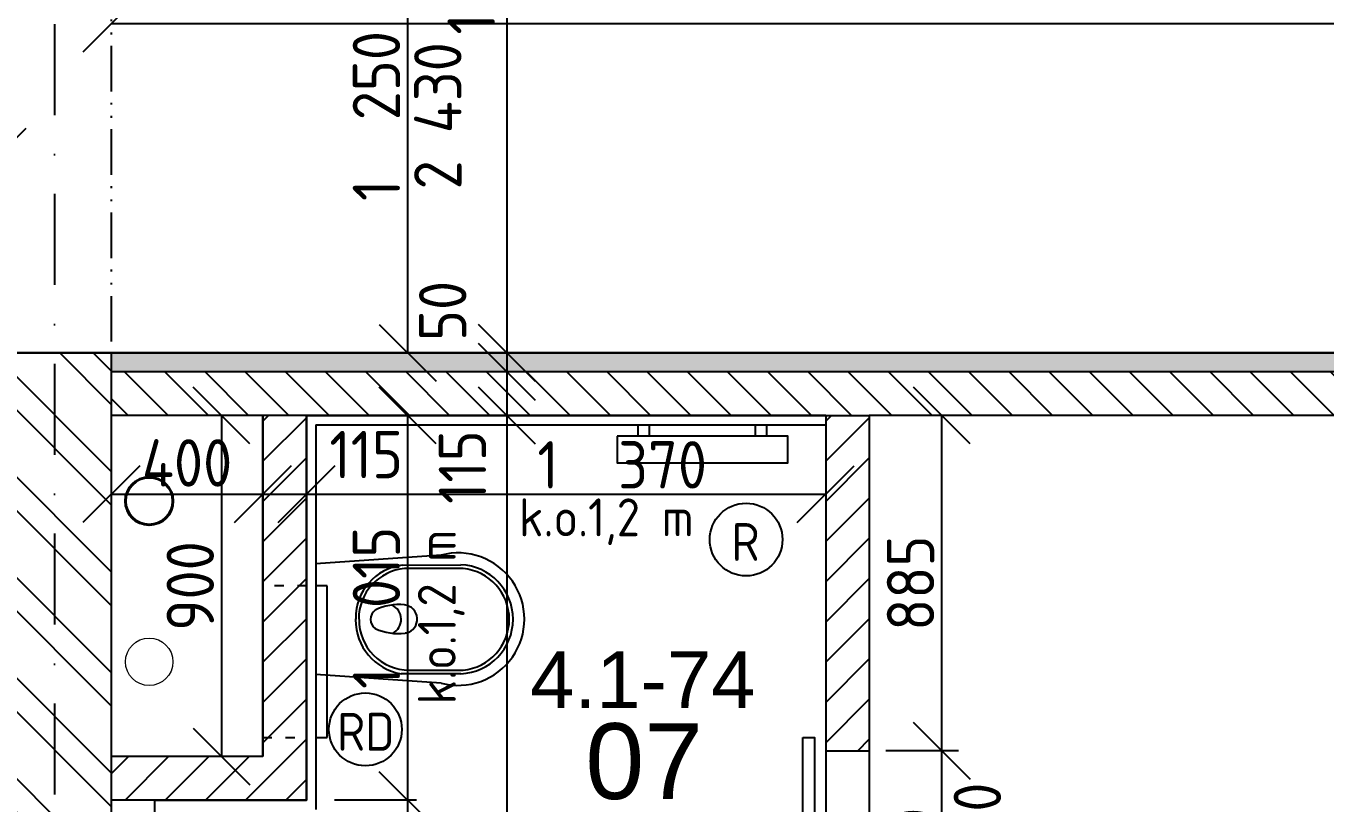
# Model space of a CAD drawing. Extents: x 4511820 to 5180432, y -1526536 to -944957.
# Drawn here: x 5014116 to 5017546, y -1075308 to -1073256 of the extents above; entities that cross this region are included whole.
import ezdxf

# ---------------------------------------------------------------- set-up
doc = ezdxf.new("R2010")
doc.units = 0
doc.header["$MEASUREMENT"] = 0
for name, pattern in [('ACAD_ISO03W100', [30, 12, -18]), ('ACAD_ISO12W100', [22, 12, -3, 0.5, -3, 0.5, -3]), ('BODKOCIARKOVANA_3', [5.6, 3, -1.3, 0, -1.3])]:
    doc.linetypes.add(name, pattern=pattern)
doc.layers.get('0').update_dxf_attribs({"linetype": 'CONTINUOUS'})
doc.layers.get('Defpoints').update_dxf_attribs({"color": 61, "linetype": 'CONTINUOUS'})
for name, color, linetype in [('KÓTY', 4, 'CONTINUOUS'), ('MÚRY', 1, 'CONTINUOUS'), ('OKNÁ', 143, 'CONTINUOUS'), ('osi', 253, 'CONTINUOUS'), ('Plochy', 41, 'CONTINUOUS'), ('POPIS', 7, 'CONTINUOUS'), ('TENKÁ', 7, 'CONTINUOUS'), ('tzb', 153, 'CONTINUOUS'), ('Z-Kúrenie', 101, 'CONTINUOUS'), ('ZARIADOVACIE', 144, 'CONTINUOUS'), ('ŠRAFY', 82, 'CONTINUOUS')]:
    doc.layers.add(name, color=color, linetype=linetype)
doc.layers.add('zz-kanal-daždová', color=136, linetype='CONTINUOUS', lineweight=40)
doc.layers.add('zz-kanal-splaskova', color=37, linetype='CONTINUOUS', lineweight=18)
doc.styles.add('ARIAL', font='arial.ttf')
doc.styles.add('STYLE1', font='isocp.shx')
doc.dimstyles.new('STANDARD-50', dxfattribs={"dimtxt": 125, "dimasz": 150, "dimexe": 10, "dimexo": 200, "dimgap": 20, "dimtad": 1, "dimdsep": 46, "dimlunit": 6, "dimtxsty": 'STYLE1', "dimblk1": 'OBLIQUE', "dimblk2": 'OBLIQUE', "dimsah": 1, "dimcen": 2.5, "dimse1": 1, "dimse2": 1, "dimadec": 0, "dimazin": 0, "dimtfac": 1, "dimtmove": 1, "dimatfit": 3, "dimldrblk": 'OBLIQUE', "dimfxl": 1, "dimtolj": 1, "dimtzin": 0, "dimarcsym": 0})
pattern_1 = [(45, (515270.5, 400718.02), (-53.0330086, 53.0330086), [])]

# ---------------------------------------------------------------- blocks, each defined once
blk = doc.blocks.new('_OBLIQUE')
at = {"color": 0, "linetype": 'ByBlock'}
blk.add_line((-0.5, -0.5), (0.5, 0.5), dxfattribs=at)
blk = doc.blocks.new('*D20616')
at = {"layer": 'Defpoints', "color": 0}
for p in [(5014341, -1074283.2), (5014341, -1075183.2), (5014632, -1075183.2)]:
    blk.add_point(p, dxfattribs=at)
at = {"layer": 'KÓTY', "color": 0, "lineweight": -2}
blk.add_line((5014632, -1074283.2), (5014632, -1075183.2), dxfattribs=at)
at = {"layer": 'KÓTY', "color": 0, "linetype": 'ByBlock', "lineweight": -2, "xscale": 150, "yscale": 150, "zscale": 150}
for p, rotation in [((5014632, -1074283.2), 90), ((5014632, -1075183.2), 270)]:
    blk.add_blockref('_OBLIQUE', p, dxfattribs=dict(at, rotation=rotation))
at = {"layer": 'KÓTY', "color": 0, "insert": (5014549.5, -1074733.2), "char_height": 125, "attachment_point": 5, "rotation": 90, "style": 'STYLE1'}
blk.add_mtext('\\A1;900', dxfattribs=at)
blk = doc.blocks.new('*D20635')
at = {"layer": 'Defpoints', "color": 0}
for p in [(5014856, -1072868.2), (5014856, -1074118.2), (5015123, -1074118.2)]:
    blk.add_point(p, dxfattribs=at)
at = {"layer": 'KÓTY', "color": 0, "lineweight": -2}
blk.add_line((5015123, -1072868.2), (5015123, -1074118.2), dxfattribs=at)
at = {"layer": 'KÓTY', "color": 0, "linetype": 'ByBlock', "lineweight": -2, "xscale": 150, "yscale": 150, "zscale": 150}
for p, rotation in [((5015123, -1072868.2), 90), ((5015123, -1074118.2), 270)]:
    blk.add_blockref('_OBLIQUE', p, dxfattribs=dict(at, rotation=rotation))
at = {"layer": 'KÓTY', "color": 0, "insert": (5015040.5, -1073493.2), "char_height": 125, "attachment_point": 5, "rotation": 90, "style": 'STYLE1'}
blk.add_mtext('\\A1;1ﾠ250', dxfattribs=at)
blk = doc.blocks.new('*D20636')
at = {"layer": 'Defpoints', "color": 0}
for p in [(5014856, -1072268.2), (5014856, -1074118.2), (5015384.5, -1074118.2)]:
    blk.add_point(p, dxfattribs=at)
at = {"layer": 'KÓTY', "color": 0, "lineweight": -2}
blk.add_line((5015384.5, -1072268.2), (5015384.5, -1074118.2), dxfattribs=at)
at = {"layer": 'KÓTY', "color": 0, "linetype": 'ByBlock', "lineweight": -2, "xscale": 150, "yscale": 150, "zscale": 150}
for p, rotation in [((5015384.5, -1072268.2), 90), ((5015384.5, -1074118.2), 270)]:
    blk.add_blockref('_OBLIQUE', p, dxfattribs=dict(at, rotation=rotation))
at = {"layer": 'KÓTY', "color": 0, "insert": (5015290.5, -1073050), "char_height": 125, "attachment_point": 5, "rotation": 90, "style": 'STYLE1'}
blk.add_mtext('\\A1;1ﾠ850', dxfattribs=at)
blk = doc.blocks.new('*D20643')
at = {"layer": 'Defpoints', "color": 0}
for p in [(5014341, -1072868.2), (5020681, -1072868.2), (5020681, -1073249.5)]:
    blk.add_point(p, dxfattribs=at)
at = {"layer": 'KÓTY', "color": 0, "lineweight": -2}
blk.add_line((5014341, -1073249.5), (5020681, -1073249.5), dxfattribs=at)
at = {"layer": 'KÓTY', "color": 0, "linetype": 'ByBlock', "lineweight": -2, "xscale": 150, "yscale": 150, "zscale": 150, "rotation": 180}
blk.add_blockref('_OBLIQUE', (5014341, -1073249.5), dxfattribs=at)
at = {"layer": 'KÓTY', "color": 0, "linetype": 'ByBlock', "lineweight": -2, "xscale": 150, "yscale": 150, "zscale": 150}
blk.add_blockref('_OBLIQUE', (5020681, -1073249.5), dxfattribs=at)
at = {"layer": 'KÓTY', "color": 0, "insert": (5017511, -1073167), "char_height": 125, "attachment_point": 5, "style": 'STYLE1'}
blk.add_mtext('\\A1;6ﾠ340', dxfattribs=at)
blk = doc.blocks.new('*D20645')
at = {"layer": 'Defpoints', "color": 0}
for p in [(5014856, -1074283.2), (5014856, -1075298.2), (5015123, -1075298.2)]:
    blk.add_point(p, dxfattribs=at)
at = {"layer": 'KÓTY', "color": 0, "lineweight": -2}
blk.add_line((5015123, -1074283.2), (5015123, -1075298.2), dxfattribs=at)
at = {"layer": 'KÓTY', "color": 0, "linetype": 'ByBlock', "lineweight": -2, "xscale": 150, "yscale": 150, "zscale": 150}
for p, rotation in [((5015123, -1074283.2), 90), ((5015123, -1075298.2), 270)]:
    blk.add_blockref('_OBLIQUE', p, dxfattribs=dict(at, rotation=rotation))
at = {"layer": 'KÓTY', "color": 0, "insert": (5015040.5, -1074790.7), "char_height": 125, "attachment_point": 5, "rotation": 90, "style": 'STYLE1'}
blk.add_mtext('\\A1;1ﾠ015', dxfattribs=at)
blk = doc.blocks.new('*D20646')
at = {"layer": 'Defpoints', "color": 0}
for p in [(5014856, -1075298.2), (5014856, -1077148.2), (5015123, -1077148.2)]:
    blk.add_point(p, dxfattribs=at)
at = {"layer": 'KÓTY', "color": 0, "lineweight": -2}
blk.add_line((5015123, -1075298.2), (5015123, -1077148.2), dxfattribs=at)
at = {"layer": 'KÓTY', "color": 0, "linetype": 'ByBlock', "lineweight": -2, "xscale": 150, "yscale": 150, "zscale": 150}
for p, rotation in [((5015123, -1075298.2), 90), ((5015123, -1077148.2), 270)]:
    blk.add_blockref('_OBLIQUE', p, dxfattribs=dict(at, rotation=rotation))
at = {"layer": 'KÓTY', "color": 0, "insert": (5015041, -1076029), "char_height": 125, "attachment_point": 5, "rotation": 90, "style": 'STYLE1'}
blk.add_mtext('\\A1;1ﾠ850', dxfattribs=at)
blk = doc.blocks.new('*D20647')
at = {"layer": 'Defpoints', "color": 0}
for p in [(5015384.5, -1074118.2), (5015384.5, -1074168.2), (5015384.5, -1074168.2)]:
    blk.add_point(p, dxfattribs=at)
at = {"layer": 'KÓTY', "color": 0, "lineweight": -2}
blk.add_line((5015384.5, -1074118.2), (5015384.5, -1074168.2), dxfattribs=at)
at = {"layer": 'KÓTY', "color": 0, "linetype": 'ByBlock', "lineweight": -2, "xscale": 150, "yscale": 150, "zscale": 150}
for p, rotation in [((5015384.5, -1074118.2), 90), ((5015384.5, -1074168.2), 270)]:
    blk.add_blockref('_OBLIQUE', p, dxfattribs=dict(at, rotation=rotation))
at = {"layer": 'KÓTY', "color": 0, "insert": (5015215.5, -1074007.5), "char_height": 125, "attachment_point": 5, "rotation": 90, "style": 'STYLE1'}
blk.add_mtext('\\A1;50', dxfattribs=at)
blk = doc.blocks.new('*D20648')
at = {"layer": 'Defpoints', "color": 0}
for p in [(5015384.5, -1074168.2), (5015384.5, -1074283.2), (5015384.5, -1074283.2)]:
    blk.add_point(p, dxfattribs=at)
at = {"layer": 'KÓTY', "color": 0, "lineweight": -2}
blk.add_line((5015384.5, -1074168.2), (5015384.5, -1074283.2), dxfattribs=at)
at = {"layer": 'KÓTY', "color": 0, "linetype": 'ByBlock', "lineweight": -2, "xscale": 150, "yscale": 150, "zscale": 150}
for p, rotation in [((5015384.5, -1074168.2), 90), ((5015384.5, -1074283.2), 270)]:
    blk.add_blockref('_OBLIQUE', p, dxfattribs=dict(at, rotation=rotation))
at = {"layer": 'KÓTY', "color": 0, "insert": (5015267.5, -1074419.5), "char_height": 125, "attachment_point": 5, "rotation": 90, "style": 'STYLE1'}
blk.add_mtext('\\A1;115', dxfattribs=at)
blk = doc.blocks.new('*D20649')
at = {"layer": 'Defpoints', "color": 0}
for p in [(5014856, -1074283.2), (5014856, -1077148.2), (5015384.5, -1077148.2)]:
    blk.add_point(p, dxfattribs=at)
at = {"layer": 'KÓTY', "color": 0, "lineweight": -2}
blk.add_line((5015384.5, -1074283.2), (5015384.5, -1077148.2), dxfattribs=at)
at = {"layer": 'KÓTY', "color": 0, "linetype": 'ByBlock', "lineweight": -2, "xscale": 150, "yscale": 150, "zscale": 150}
for p, rotation in [((5015384.5, -1074283.2), 90), ((5015384.5, -1077148.2), 270)]:
    blk.add_blockref('_OBLIQUE', p, dxfattribs=dict(at, rotation=rotation))
at = {"layer": 'KÓTY', "color": 0, "insert": (5015297.5, -1075923), "char_height": 125, "attachment_point": 5, "rotation": 90, "style": 'STYLE1'}
blk.add_mtext('\\A1;2ﾠ865', dxfattribs=at)
blk = doc.blocks.new('*D20653')
at = {"layer": 'Defpoints', "color": 0}
for p in [(5016341, -1075168.2), (5016341, -1075663.5), (5020681, -1075663.5)]:
    blk.add_point(p, dxfattribs=at)
at = {"layer": 'KÓTY', "color": 0, "lineweight": -2}
blk.add_line((5020681, -1075663.5), (5016341, -1075663.5), dxfattribs=at)
at = {"layer": 'KÓTY', "color": 0, "linetype": 'ByBlock', "lineweight": -2, "xscale": 150, "yscale": 150, "zscale": 150, "rotation": 180}
blk.add_blockref('_OBLIQUE', (5016341, -1075663.5), dxfattribs=at)
at = {"layer": 'KÓTY', "color": 0, "linetype": 'ByBlock', "lineweight": -2, "xscale": 150, "yscale": 150, "zscale": 150}
blk.add_blockref('_OBLIQUE', (5020681, -1075663.5), dxfattribs=at)
at = {"layer": 'KÓTY', "color": 0, "insert": (5018511, -1075581), "char_height": 125, "attachment_point": 5, "style": 'STYLE1'}
blk.add_mtext('\\A1;4ﾠ340', dxfattribs=at)
blk = doc.blocks.new('*D20659')
at = {"layer": 'Defpoints', "color": 0}
for p in [(5014341, -1074283.2), (5014741, -1074283.2), (5014741, -1074491)]:
    blk.add_point(p, dxfattribs=at)
at = {"layer": 'KÓTY', "color": 0, "lineweight": -2}
blk.add_line((5014341, -1074491), (5014741, -1074491), dxfattribs=at)
at = {"layer": 'KÓTY', "color": 0, "linetype": 'ByBlock', "lineweight": -2, "xscale": 150, "yscale": 150, "zscale": 150, "rotation": 180}
blk.add_blockref('_OBLIQUE', (5014341, -1074491), dxfattribs=at)
at = {"layer": 'KÓTY', "color": 0, "linetype": 'ByBlock', "lineweight": -2, "xscale": 150, "yscale": 150, "zscale": 150}
blk.add_blockref('_OBLIQUE', (5014741, -1074491), dxfattribs=at)
at = {"layer": 'KÓTY', "color": 0, "insert": (5014541, -1074408.5), "char_height": 125, "attachment_point": 5, "style": 'STYLE1'}
blk.add_mtext('\\A1;400', dxfattribs=at)
blk = doc.blocks.new('*D20660')
at = {"layer": 'Defpoints', "color": 0}
for p in [(5014741, -1074283.2), (5014856, -1074283.2), (5014856, -1074491)]:
    blk.add_point(p, dxfattribs=at)
at = {"layer": 'KÓTY', "color": 0, "lineweight": -2}
blk.add_line((5014741, -1074491), (5014856, -1074491), dxfattribs=at)
at = {"layer": 'KÓTY', "color": 0, "linetype": 'ByBlock', "lineweight": -2, "xscale": 150, "yscale": 150, "zscale": 150, "rotation": 180}
blk.add_blockref('_OBLIQUE', (5014741, -1074491), dxfattribs=at)
at = {"layer": 'KÓTY', "color": 0, "linetype": 'ByBlock', "lineweight": -2, "xscale": 150, "yscale": 150, "zscale": 150}
blk.add_blockref('_OBLIQUE', (5014856, -1074491), dxfattribs=at)
at = {"layer": 'KÓTY', "color": 0, "insert": (5015013.5, -1074386.5), "char_height": 125, "attachment_point": 5, "style": 'STYLE1'}
blk.add_mtext('\\A1;115', dxfattribs=at)
blk = doc.blocks.new('*D20661')
at = {"layer": 'Defpoints', "color": 0}
for p in [(5014856, -1074283.2), (5016226, -1074283.2), (5016226, -1074491)]:
    blk.add_point(p, dxfattribs=at)
at = {"layer": 'KÓTY', "color": 0, "lineweight": -2}
blk.add_line((5014856, -1074491), (5016226, -1074491), dxfattribs=at)
at = {"layer": 'KÓTY', "color": 0, "linetype": 'ByBlock', "lineweight": -2, "xscale": 150, "yscale": 150, "zscale": 150, "rotation": 180}
blk.add_blockref('_OBLIQUE', (5014856, -1074491), dxfattribs=at)
at = {"layer": 'KÓTY', "color": 0, "linetype": 'ByBlock', "lineweight": -2, "xscale": 150, "yscale": 150, "zscale": 150}
blk.add_blockref('_OBLIQUE', (5016226, -1074491), dxfattribs=at)
at = {"layer": 'KÓTY', "color": 0, "insert": (5015689, -1074413.5), "char_height": 125, "attachment_point": 5, "style": 'STYLE1'}
blk.add_mtext('\\A1;1ﾠ370', dxfattribs=at)
blk = doc.blocks.new('*D20666')
at = {"layer": 'Defpoints', "color": 0}
for p in [(5016283.5, -1075168.2), (5016532.5, -1075168.2), (5016303.5, -1076118.2)]:
    blk.add_point(p, dxfattribs=at)
at = {"layer": 'KÓTY', "color": 0, "lineweight": -2}
blk.add_line((5016532.5, -1076118.2), (5016532.5, -1075168.2), dxfattribs=at)
at = {"layer": 'KÓTY', "color": 0, "linetype": 'ByBlock', "lineweight": -2, "xscale": 150, "yscale": 150, "zscale": 150}
for p, rotation in [((5016532.5, -1075168.2), 90), ((5016532.5, -1076118.2), 270)]:
    blk.add_blockref('_OBLIQUE', p, dxfattribs=dict(at, rotation=rotation))
at = {"layer": 'KÓTY', "color": 0, "insert": (5016457.5, -1075439), "char_height": 125, "attachment_point": 5, "rotation": 90, "style": 'STYLE1'}
blk.add_mtext('\\A1;950', dxfattribs=at)
blk = doc.blocks.new('*D20668')
at = {"layer": 'Defpoints', "color": 0}
for p in [(5016341, -1074283.2), (5016532.5, -1074283.2), (5016341, -1075168.2)]:
    blk.add_point(p, dxfattribs=at)
at = {"layer": 'KÓTY', "color": 0, "lineweight": -2}
blk.add_line((5016532.5, -1075168.2), (5016532.5, -1074283.2), dxfattribs=at)
at = {"layer": 'KÓTY', "color": 0, "linetype": 'ByBlock', "lineweight": -2, "xscale": 150, "yscale": 150, "zscale": 150}
for p, rotation in [((5016532.5, -1074283.2), 90), ((5016532.5, -1075168.2), 270)]:
    blk.add_blockref('_OBLIQUE', p, dxfattribs=dict(at, rotation=rotation))
at = {"layer": 'KÓTY', "color": 0, "insert": (5016450, -1074725.7), "char_height": 125, "attachment_point": 5, "rotation": 90, "style": 'STYLE1'}
blk.add_mtext('\\A1;885', dxfattribs=at)
blk = doc.blocks.new('*D20681')
at = {"layer": 'Defpoints', "color": 0}
for p in [(5007701, -1073249.5), (5014041, -1073249.5), (5014041, -1073249.5)]:
    blk.add_point(p, dxfattribs=at)
at = {"layer": 'KÓTY', "color": 0, "lineweight": -2}
blk.add_line((5007701, -1073249.5), (5014041, -1073249.5), dxfattribs=at)
at = {"layer": 'KÓTY', "color": 0, "linetype": 'ByBlock', "lineweight": -2, "xscale": 150, "yscale": 150, "zscale": 150, "rotation": 180}
blk.add_blockref('_OBLIQUE', (5007701, -1073249.5), dxfattribs=at)
at = {"layer": 'KÓTY', "color": 0, "linetype": 'ByBlock', "lineweight": -2, "xscale": 150, "yscale": 150, "zscale": 150}
blk.add_blockref('_OBLIQUE', (5014041, -1073249.5), dxfattribs=at)
at = {"layer": 'KÓTY', "color": 0, "insert": (5010871, -1073167), "char_height": 125, "attachment_point": 5, "style": 'STYLE1'}
blk.add_mtext('\\A1;6ﾠ340', dxfattribs=at)
blk = doc.blocks.new('*D20682')
at = {"layer": 'Defpoints', "color": 0}
for p in [(5014041, -1073600.5), (5011201, -1074618.2), (5014041, -1074618.2)]:
    blk.add_point(p, dxfattribs=at)
at = {"layer": 'KÓTY', "color": 0, "lineweight": -2}
blk.add_line((5011201, -1073600.5), (5014041, -1073600.5), dxfattribs=at)
at = {"layer": 'KÓTY', "color": 0, "linetype": 'ByBlock', "lineweight": -2, "xscale": 150, "yscale": 150, "zscale": 150, "rotation": 180}
blk.add_blockref('_OBLIQUE', (5011201, -1073600.5), dxfattribs=at)
at = {"layer": 'KÓTY', "color": 0, "linetype": 'ByBlock', "lineweight": -2, "xscale": 150, "yscale": 150, "zscale": 150}
blk.add_blockref('_OBLIQUE', (5014041, -1073600.5), dxfattribs=at)
at = {"layer": 'KÓTY', "color": 0, "insert": (5012621, -1073518), "char_height": 125, "attachment_point": 5, "style": 'STYLE1'}
blk.add_mtext('\\A1;2ﾠ840', dxfattribs=at)

msp = doc.modelspace()

# ---------------------------------------------------------------- hatches: boundary and pattern name
at = {"layer": 'ŠRAFY'}
h = msp.add_hatch(dxfattribs=at)
h.set_pattern_fill('ANSI32', color=256, scale=500, angle=90)
h.set_pattern_definition([(135, (515810.9, 44482.1), (-132.5825215, -132.5825215), []), (135, (515810.9, 44570.48), (-132.5825215, -132.5825215), [])])
h.paths.add_polyline_path([(5014041, -1074118.172), (5014041, -1080868.172), (5014341, -1080868.172), (5014341, -1077263.172), (5014341, -1077148.172), (5014341, -1075298.172), (5014341, -1075183.172), (5014341, -1074283.172), (5014341, -1074118.172)])
h.paths.add_polyline_path([(5014047.201, -1079922.98), (5014334.799, -1079922.98), (5014334.799, -1080172.98), (5014047.201, -1080172.98)], flags=24)
h = msp.add_hatch(dxfattribs=at)
h.set_pattern_fill('DOTS', color=256, scale=250)
h.paths.add_polyline_path([(5020681, -1074118.172), (5014341, -1074118.172), (5014341, -1074168.172), (5020681, -1074168.172)])
at = {"layer": 'ŠRAFY', "ltscale": 0.25}
h = msp.add_hatch(dxfattribs=at)
h.set_pattern_fill('ANSI31', color=256, scale=600, angle=90, style=0)
h.set_pattern_definition([(135, (-3027222.4, 552769.84), (-53.0330086, -53.0330086), [])])
h.paths.add_polyline_path([(5014341, -1074283.172), (5014741, -1074283.172), (5014856, -1074283.172), (5016226, -1074283.172), (5016341, -1074283.172), (5020681, -1074283.172), (5020681, -1074168.172), (5014341, -1074168.172)])
h = msp.add_hatch(dxfattribs=at)
h.set_pattern_fill('ANSI31', color=256, scale=600, style=0)
h.set_pattern_definition(pattern_1)
h.paths.add_polyline_path([(5014341, -1075298.172), (5014856, -1075298.172), (5014856, -1074283.172), (5014741, -1074283.172), (5014741, -1075183.172), (5014341, -1075183.172)])
h = msp.add_hatch(dxfattribs=at)
h.set_pattern_fill('ANSI31', color=256, scale=600, style=0)
h.set_pattern_definition(pattern_1)
h.paths.add_polyline_path([(5016226, -1074283.172), (5016226, -1074308.172), (5016226, -1075168.172), (5016341, -1075168.172), (5016341, -1074283.172)])

# ---------------------------------------------------------------- linework, layer by layer
at = {"layer": 'KÓTY'}
for p, q in [((5016576.5, -1075168.172), (5016385, -1075168.172)), ((5015146, -1075298.172), (5014930, -1075298.172))]:
    msp.add_line(p, q, dxfattribs=at)
at = {"layer": 'MÚRY'}
for p, q in [((5020681, -1074118.172), (5014041, -1074118.172)), ((5016226, -1074283.172), (5016226, -1075168.172)), ((5016341, -1074283.172), (5016341, -1075168.172)), ((5014341, -1075298.172), (5014341, -1077148.172))]:
    msp.add_line(p, q, dxfattribs=at)
at = {"layer": 'MÚRY', "ltscale": 0.25}
for p, q in [((5014341, -1074283.172), (5014341, -1075183.172)), ((5014741, -1074283.172), (5014341, -1074283.172)), ((5014741, -1075183.172), (5014741, -1074283.172)), ((5014741, -1074283.172), (5014741, -1075183.172)), ((5014856, -1074283.172), (5014856, -1075298.172)), ((5016226, -1074283.172), (5014856, -1074283.172)), ((5020681, -1074283.172), (5016341, -1074283.172)), ((5014741, -1075183.172), (5014341, -1075183.172)), ((5014741, -1075183.172), (5014341, -1075183.172)), ((5016226, -1075168.172), (5016341, -1075168.172)), ((5014856, -1075298.172), (5014341, -1075298.172))]:
    msp.add_line(p, q, dxfattribs=at)
at = {"layer": 'OKNÁ'}
msp.add_lwpolyline([(5016166, -1075133.172), (5016196, -1075133.172), (5016196, -1076033.172), (5016166, -1076033.172)], close=True, dxfattribs=at)
at = {"layer": 'osi', "linetype": 'BODKOCIARKOVANA_3', "ltscale": 80}
msp.add_line((5014191, -1047260.98), (5014191, -1084778.172), dxfattribs=at)
at = {"layer": 'Plochy'}
for points in [[(5020681, -1074118.172), (5020681, -1072268.172), (5018194, -1072268.172), (5018194, -1072868.172), (5018079, -1072868.172), (5018079, -1072268.172), (5014856, -1072268.172), (5014856, -1072868.172), (5014041, -1072868.172), (5014041, -1074118.172)], [(5014456, -1075298.172), (5014856, -1075298.172), (5014856, -1074283.172), (5016226, -1074283.172), (5016226, -1077148.172), (5014456, -1077148.172)], [(5020681, -1074283.172), (5016341, -1074283.172), (5016341, -1076118.172), (5020681, -1076118.172)]]:
    msp.add_lwpolyline(points, close=True, dxfattribs=at)
at = {"layer": 'TENKÁ', "linetype": 'ACAD_ISO12W100', "ltscale": 10}
for p, q in [((5014341, -1072868.172), (5014341, -1074118.172)), ((5016226, -1075168.172), (5016226, -1076118.172)), ((5016341, -1075168.172), (5016341, -1076118.172))]:
    msp.add_line(p, q, dxfattribs=at)
at = {"layer": 'TENKÁ'}
for p, q in [((5014341, -1074118.172), (5014341, -1074283.172)), ((5020681, -1074168.172), (5014341, -1074168.172)), ((5014856, -1074283.172), (5014741, -1074283.172)), ((5016226, -1074283.172), (5016341, -1074283.172)), ((5014341, -1075183.172), (5014341, -1075298.172))]:
    msp.add_line(p, q, dxfattribs=at)
at = {"layer": 'TENKÁ', "ltscale": 0.25}
for q in [(5014881, -1075323.172), (5016226, -1074308.172)]:
    msp.add_line((5014881, -1074308.172), q, dxfattribs=at)
at = {"layer": 'tzb', "linetype": 'ACAD_ISO03W100', "ltscale": 2}
for p, q in [((5014856, -1074733.172), (5014741, -1074733.172)), ((5014741, -1075133.172), (5014856, -1075133.172))]:
    msp.add_line(p, q, dxfattribs=at)
at = {"layer": 'tzb'}
for p, q in [((5014911, -1074733.172), (5014881, -1074733.172)), ((5014911, -1075133.172), (5014911, -1074733.172)), ((5014881, -1075133.172), (5014911, -1075133.172))]:
    msp.add_line(p, q, dxfattribs=at)
msp.add_circle((5015011.435, -1075111.469), 96, dxfattribs=at)
at = {"layer": 'Z-Kúrenie', "linetype": 'Continuous'}
for p, q in [((5015731, -1074338.172), (5015731, -1074308.172)), ((5015761, -1074338.172), (5015761, -1074308.172)), ((5016041, -1074338.172), (5016041, -1074308.172)), ((5016071, -1074338.172), (5016071, -1074308.172))]:
    msp.add_line(p, q, dxfattribs=at)
msp.add_lwpolyline([(5015676, -1074338.172), (5015676, -1074408.172), (5016126, -1074408.172), (5016126, -1074338.172)], close=True, dxfattribs=at)
msp.add_circle((5016016.037, -1074610.67), 96, dxfattribs=at)
at = {"layer": 'ZARIADOVACIE'}
for p, q in [((5015210.998, -1074651.859), (5014881, -1074674.934)), ((5015108.134, -1074678.127), (5015263.29, -1074677.001)), ((5015269.464, -1074687.025), (5015114.803, -1074687.025)), ((5015126.642, -1074955.035), (5015269.464, -1074955.035)), ((5015210.999, -1074989.485), (5014881, -1074966.409)), ((5015263.29, -1074964.89), (5015105.881, -1074964.89))]:
    msp.add_line(p, q, dxfattribs=at)
at = {"layer": 'ZARIADOVACIE', "linetype": 'Continuous'}
for p, q in [((5014985.88, -1074818.973), (5014985.316, -1074821.79)), ((5014993.968, -1074820.672), (5014994.79, -1074821.568)), ((5015119.998, -1074857.236), (5015116.288, -1074857.398))]:
    msp.add_line(p, q, dxfattribs=at)
for centre, radius, start, end in [((5015256.232, -1074820.672), 174.768, 255.000166, 105.000097), ((5015126.58, -1074817.62), 140.707, 97.532963, 180.550993), ((5015127.265, -1074819.741), 133.3, 95.364578, 180.399907), ((5015256.916, -1074820.945), 144.085, 272.535471, 87.464529), ((5015256.356, -1074821.03), 134.645, 275.586614, 84.413386), ((5015098.917, -1074916.446), 134.275, 83.23165, 117.408649), ((5015064.597, -1074821.24), 41.261, 296.767028, 66.409044), ((5015110.312, -1074820.672), 37.825, 284.836199, 83.274318), ((5015130.144, -1074822.108), 144.828, 179.874094, 260.355814), ((5015126.663, -1074823.152), 131.883, 179.311779, 269.990871), ((5015054.708, -1074821.167), 29.701, 126.344037, 234.266205), ((5015096.908, -1074720.558), 138.205, 244.477977, 278.060779)]:
    msp.add_arc(centre, radius, start, end, dxfattribs=at)
at = {"layer": 'zz-kanal-daždová'}
msp.add_circle((5014441, -1074509.172), 62.5, dxfattribs=at)
at = {"layer": 'zz-kanal-splaskova'}
msp.add_circle((5014441, -1074933.172), 62.5, dxfattribs=at)

# ---------------------------------------------------------------- texts
at = {"layer": 'KÓTY', "char_height": 125, "attachment_point": 5, "rotation": 90, "style": 'STYLE1'}
for insert in [(5015202.588, -1073492.558), (5016626.088, -1075446.058)]:
    msp.add_mtext('\\A1;2 430', dxfattribs=dict(at, insert=insert))
at = {"layer": 'POPIS', "lineweight": 40, "ltscale": 0.25, "style": 'ARIAL'}
for s, height, p in [('4.1-74', 150, (5015446.269, -1075055.251)), ('07', 200, (5015591.811, -1075295.251))]:
    msp.add_text(s, height=height, dxfattribs=at).set_placement(p)
at = {"layer": 'TENKÁ', "linetype": 'Continuous', "style": 'STYLE1'}
msp.add_text('k.o.1,2 m', height=100, dxfattribs=at).set_placement((5015416.627, -1074602.103))
msp.add_text('k.o.1,2 m', height=100, rotation=90, dxfattribs=at).set_placement((5015250.061, -1075045.648))
at = {"layer": 'tzb', "style": 'STYLE1'}
msp.add_text('RD', height=100, dxfattribs=at).set_placement((5014936.807, -1075167.668))
at = {"layer": 'Z-Kúrenie', "linetype": 'Continuous', "style": 'STYLE1'}
msp.add_text('R', height=100, dxfattribs=at).set_placement((5015977.409, -1074666.87))

# ---------------------------------------------------------------- dimensions: what is measured, and where the dimension line sits
at = {"layer": 'KÓTY'}
for base, p1, p2, picture, middle in [((5015384.5, -1074118.172), (5014856, -1072268.172), (5014856, -1074118.172), '*D20636', (5015373, -1073050)), ((5015384.5, -1074168.172), (5015384.5, -1074118.172), (5015384.5, -1074168.172), '*D20647', (5015298, -1074007.5)), ((5015384.5, -1074283.172), (5015384.5, -1074168.172), (5015384.5, -1074283.172), '*D20648', (5015350, -1074419.5)), ((5015384.5, -1077148.172), (5014856, -1074283.172), (5014856, -1077148.172), '*D20649', (5015380, -1075923)), ((5016532.5, -1075168.172), (5016303.5, -1076118.172), (5016283.5, -1075168.172), '*D20666', (5016540, -1075439)), ((5015123, -1077148.172), (5014856, -1075298.172), (5014856, -1077148.172), '*D20646', (5015123.5, -1076029))]:
    dim = msp.add_linear_dim(base=base, p1=p1, p2=p2, angle=90, dimstyle='STANDARD-50', dxfattribs=at)
    dim.commit()
    dim.dimension.update_dxf_attribs({"geometry": picture, "text_midpoint": middle, "dimtype": 160})
for base, p1, p2, picture, middle in [((5015123, -1074118.172), (5014856, -1072868.172), (5014856, -1074118.172), '*D20635', (5015040.457, -1073493.172)), ((5014632, -1075183.172), (5014341, -1074283.172), (5014341, -1075183.172), '*D20616', (5014549.5, -1074733.172)), ((5015123, -1075298.172), (5014856, -1074283.172), (5014856, -1075298.172), '*D20645', (5015040.457, -1074790.672)), ((5016532.5, -1074283.172), (5016341, -1075168.172), (5016341, -1074283.172), '*D20668', (5016450, -1074725.672))]:
    dim = msp.add_linear_dim(base=base, p1=p1, p2=p2, angle=90, dimstyle='STANDARD-50', dxfattribs=at)
    dim.commit()
    dim.dimension.update_dxf_attribs({"geometry": picture, "text_midpoint": middle})
for base, p1, p2, picture, middle in [((5020681, -1073249.5), (5014341, -1072868.172), (5020681, -1072868.172), '*D20643', (5017511, -1073166.957)), ((5014041, -1073249.5), (5007701, -1073249.5), (5014041, -1073249.5), '*D20681', (5010871, -1073166.957)), ((5014041, -1073600.5), (5011201, -1074618.172), (5014041, -1074618.172), '*D20682', (5012621, -1073517.957)), ((5014741, -1074491), (5014341, -1074283.172), (5014741, -1074283.172), '*D20659', (5014541, -1074408.5)), ((5016341, -1075663.5), (5020681, -1075663.5), (5016341, -1075168.172), '*D20653', (5018511, -1075580.957))]:
    dim = msp.add_linear_dim(base=base, p1=p1, p2=p2, dimstyle='STANDARD-50', dxfattribs=at)
    dim.commit()
    dim.dimension.update_dxf_attribs({"geometry": picture, "text_midpoint": middle})
for base, p1, p2, picture, middle in [((5014856, -1074491), (5014741, -1074283.172), (5014856, -1074283.172), '*D20660', (5015013.5, -1074469)), ((5016226, -1074491), (5014856, -1074283.172), (5016226, -1074283.172), '*D20661', (5015689, -1074496))]:
    dim = msp.add_linear_dim(base=base, p1=p1, p2=p2, dimstyle='STANDARD-50', dxfattribs=at)
    dim.commit()
    dim.dimension.update_dxf_attribs({"geometry": picture, "text_midpoint": middle, "dimtype": 160})

doc.saveas('drawing.dxf')
